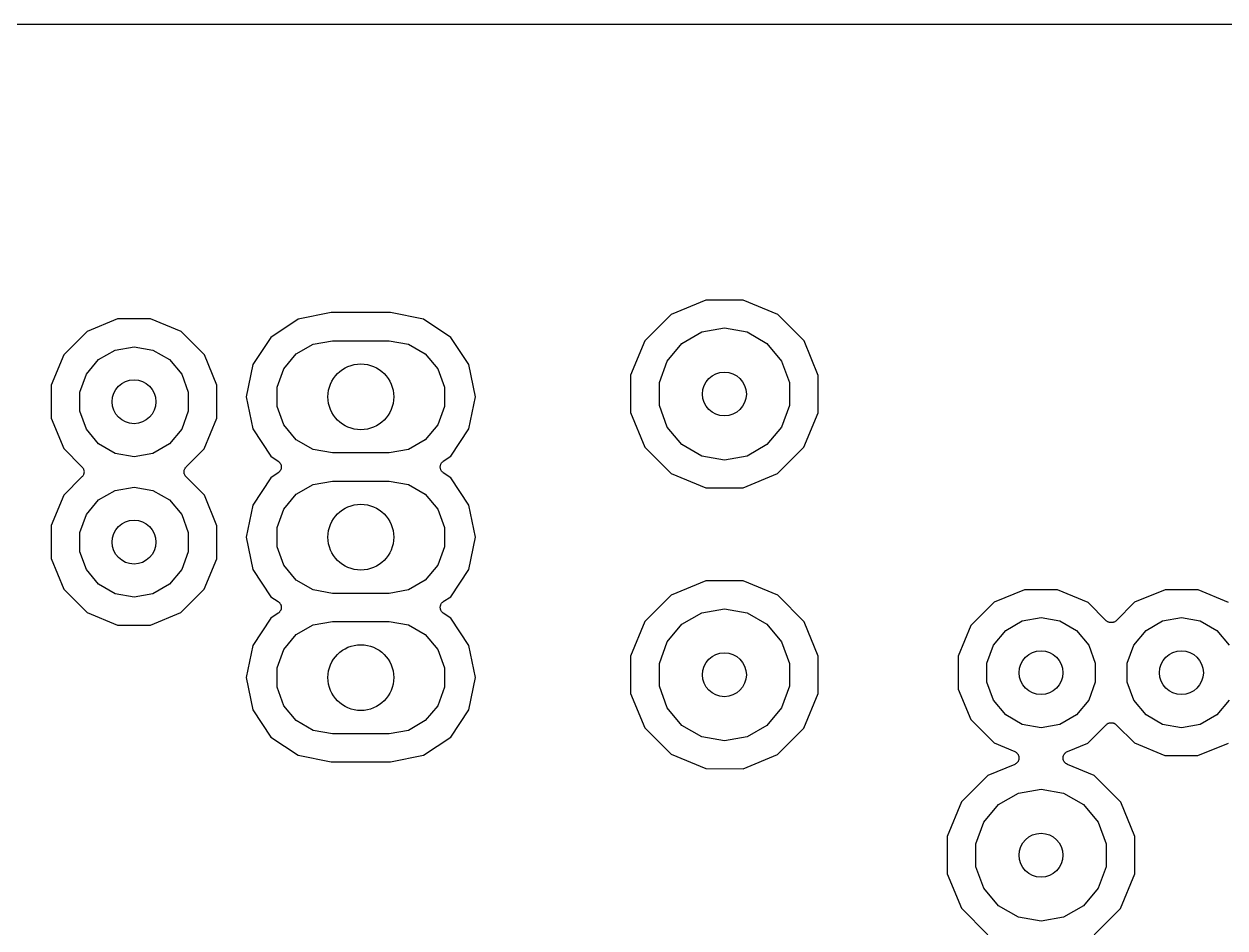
# Model space of a CAD drawing. Extents: x 74 to 224, y -146 to -46.
# Drawn here: x 116.6 to 138.33, y -113.33 to -96.98 of the extents above; entities that cross this region are included whole.
import ezdxf

# ---------------------------------------------------------------- set-up
doc = ezdxf.new("R2010")
doc.units = 0
doc.header["$MEASUREMENT"] = 0
doc.layers.add('BLACK', color=7, linetype='CONTINUOUS')

msp = doc.modelspace()

# ---------------------------------------------------------------- linework, layer by layer
at = {"layer": 'Black'}
for p, q in [((74.37, -96.976), (140.423, -96.976)), ((128.937, -101.971), (128.312, -102.229)), ((129.613, -101.972), (128.937, -101.971)), ((130.237, -102.231), (129.613, -101.972)), ((118.296, -102.309), (117.744, -102.537)), ((118.892, -102.31), (118.296, -102.309)), ((119.443, -102.539), (118.892, -102.31)), ((121.562, -102.315), (121.069, -102.645)), ((122.157, -102.197), (121.562, -102.315)), ((123.232, -102.197), (122.157, -102.197)), ((123.827, -102.315), (123.232, -102.197)), ((124.321, -102.645), (123.827, -102.315)), ((128.312, -102.229), (127.834, -102.707)), ((130.714, -102.709), (130.237, -102.231)), ((117.744, -102.537), (117.322, -102.959)), ((119.865, -102.961), (119.443, -102.539)), ((128.865, -102.547), (129.273, -102.475)), ((129.273, -102.475), (129.682, -102.547)), ((121.069, -102.645), (120.739, -103.139)), ((121.833, -102.766), (122.181, -102.705)), ((122.181, -102.705), (123.209, -102.705)), ((123.209, -102.705), (123.556, -102.766)), ((124.651, -103.139), (124.321, -102.645)), ((127.834, -102.707), (127.575, -103.331)), ((128.238, -103.073), (128.505, -102.755)), ((128.505, -102.755), (128.865, -102.547)), ((129.682, -102.547), (130.042, -102.755)), ((130.042, -102.755), (130.308, -103.073)), ((130.972, -103.334), (130.714, -102.709)), ((117.322, -102.959), (117.093, -103.51)), ((117.952, -103.047), (118.252, -102.874)), ((118.252, -102.874), (118.593, -102.814)), ((118.593, -102.814), (118.933, -102.874)), ((118.933, -102.874), (119.233, -103.047)), ((120.093, -103.513), (119.865, -102.961)), ((121.301, -103.213), (121.528, -102.943)), ((121.528, -102.943), (121.833, -102.766)), ((123.556, -102.766), (123.862, -102.943)), ((123.862, -102.943), (124.088, -103.213)), ((117.73, -103.312), (117.952, -103.047)), ((119.233, -103.047), (119.455, -103.312)), ((120.739, -103.139), (120.623, -103.721)), ((124.767, -103.721), (124.651, -103.139)), ((128.096, -103.463), (128.238, -103.073)), ((130.308, -103.073), (130.45, -103.463)), ((117.612, -103.637), (117.73, -103.312)), ((119.455, -103.312), (119.573, -103.637)), ((121.18, -103.544), (121.301, -103.213)), ((124.088, -103.213), (124.209, -103.544)), ((127.575, -103.331), (127.574, -104.006)), ((130.972, -104.009), (130.972, -103.334)), ((117.093, -103.51), (117.092, -104.107)), ((120.093, -104.11), (120.093, -103.513)), ((121.18, -103.897), (121.18, -103.544)), ((124.209, -103.544), (124.209, -103.897)), ((128.096, -103.878), (128.096, -103.463)), ((130.45, -103.463), (130.45, -103.878)), ((117.612, -103.983), (117.612, -103.637)), ((119.573, -103.637), (119.573, -103.983)), ((120.623, -103.721), (120.739, -104.303)), ((124.651, -104.303), (124.767, -103.721)), ((117.73, -104.308), (117.612, -103.983)), ((119.573, -103.983), (119.455, -104.308)), ((121.301, -104.229), (121.18, -103.897)), ((124.209, -103.897), (124.088, -104.229)), ((127.574, -104.006), (127.832, -104.631)), ((128.238, -104.268), (128.096, -103.878)), ((130.45, -103.878), (130.308, -104.268)), ((130.712, -104.634), (130.972, -104.009)), ((117.092, -104.107), (117.32, -104.658)), ((119.864, -104.661), (120.093, -104.11)), ((121.528, -104.499), (121.301, -104.229)), ((124.088, -104.229), (123.862, -104.499)), ((128.505, -104.586), (128.238, -104.268)), ((130.308, -104.268), (130.042, -104.586)), ((117.952, -104.573), (117.73, -104.308)), ((119.455, -104.308), (119.233, -104.573)), ((120.739, -104.303), (121.069, -104.797)), ((121.833, -104.676), (121.528, -104.499)), ((123.862, -104.499), (123.556, -104.676)), ((124.321, -104.797), (124.651, -104.303)), ((117.32, -104.658), (117.651, -104.99)), ((118.252, -104.746), (117.952, -104.573)), ((119.233, -104.573), (118.933, -104.746)), ((119.534, -104.99), (119.864, -104.661)), ((122.181, -104.737), (121.833, -104.676)), ((123.556, -104.676), (123.209, -104.737)), ((127.832, -104.631), (128.31, -105.109)), ((128.865, -104.793), (128.505, -104.586)), ((130.042, -104.586), (129.682, -104.793)), ((130.234, -105.111), (130.712, -104.634)), ((118.593, -104.806), (118.252, -104.746)), ((118.933, -104.746), (118.593, -104.806)), ((121.069, -104.797), (121.201, -104.885)), ((121.201, -104.885), (121.211, -104.895)), ((121.211, -104.895), (121.222, -104.903)), ((121.222, -104.903), (121.227, -104.91)), ((121.227, -104.91), (121.233, -104.916)), ((121.233, -104.916), (121.239, -104.928)), ((121.239, -104.928), (121.247, -104.94)), ((123.209, -104.737), (122.181, -104.737)), ((124.143, -104.94), (124.15, -104.928)), ((124.15, -104.928), (124.157, -104.916)), ((124.157, -104.916), (124.163, -104.91)), ((124.163, -104.91), (124.167, -104.903)), ((124.167, -104.903), (124.178, -104.895)), ((124.178, -104.895), (124.188, -104.885)), ((124.188, -104.885), (124.321, -104.797)), ((129.273, -104.865), (128.865, -104.793)), ((129.682, -104.793), (129.273, -104.865)), ((117.651, -104.99), (117.658, -104.999)), ((117.658, -104.999), (117.666, -105.007)), ((117.665, -105.153), (117.658, -105.161)), ((117.67, -105.143), (117.665, -105.153)), ((117.666, -105.007), (117.67, -105.017)), ((117.67, -105.017), (117.677, -105.026)), ((117.676, -105.134), (117.67, -105.143)), ((117.679, -105.123), (117.676, -105.134)), ((117.677, -105.026), (117.679, -105.037)), ((117.679, -105.037), (117.684, -105.047)), ((117.684, -105.113), (117.679, -105.123)), ((117.684, -105.047), (117.685, -105.058)), ((117.685, -105.102), (117.684, -105.113)), ((117.685, -105.058), (117.688, -105.069)), ((117.688, -105.091), (117.685, -105.102)), ((117.688, -105.069), (117.687, -105.08)), ((117.687, -105.08), (117.688, -105.091)), ((119.497, -105.068), (119.5, -105.058)), ((119.498, -105.079), (119.497, -105.068)), ((119.497, -105.091), (119.498, -105.079)), ((119.5, -105.101), (119.497, -105.091)), ((119.5, -105.058), (119.501, -105.047)), ((119.501, -105.112), (119.5, -105.101)), ((119.501, -105.047), (119.506, -105.037)), ((119.506, -105.122), (119.501, -105.112)), ((119.506, -105.037), (119.509, -105.026)), ((119.509, -105.133), (119.506, -105.122)), ((119.509, -105.026), (119.515, -105.017)), ((119.515, -105.142), (119.509, -105.133)), ((119.515, -105.017), (119.52, -105.007)), ((119.52, -105.152), (119.515, -105.142)), ((119.52, -105.007), (119.528, -104.999)), ((119.528, -105.16), (119.52, -105.152)), ((119.528, -104.999), (119.534, -104.99)), ((121.201, -105.096), (121.069, -105.185)), ((121.211, -105.087), (121.201, -105.096)), ((121.222, -105.079), (121.211, -105.087)), ((121.227, -105.072), (121.222, -105.079)), ((121.233, -105.066), (121.227, -105.072)), ((121.239, -105.054), (121.233, -105.066)), ((121.247, -105.042), (121.239, -105.054)), ((121.247, -104.94), (121.249, -104.948)), ((121.249, -105.034), (121.247, -105.042)), ((121.249, -104.948), (121.252, -104.955)), ((121.252, -105.026), (121.249, -105.034)), ((121.252, -104.955), (121.254, -104.969)), ((121.254, -105.013), (121.252, -105.026)), ((121.254, -104.969), (121.257, -104.983)), ((121.257, -104.999), (121.254, -105.013)), ((121.257, -104.983), (121.256, -104.991)), ((121.256, -104.991), (121.257, -104.999)), ((124.132, -104.983), (124.135, -104.969)), ((124.133, -104.991), (124.132, -104.983)), ((124.132, -104.999), (124.133, -104.991)), ((124.135, -105.013), (124.132, -104.999)), ((124.135, -104.969), (124.137, -104.955)), ((124.137, -105.026), (124.135, -105.013)), ((124.137, -104.955), (124.141, -104.948)), ((124.141, -105.034), (124.137, -105.026)), ((124.141, -104.948), (124.143, -104.94)), ((124.143, -105.042), (124.141, -105.034)), ((124.15, -105.054), (124.143, -105.042)), ((124.157, -105.066), (124.15, -105.054)), ((124.163, -105.072), (124.157, -105.066)), ((124.167, -105.079), (124.163, -105.072)), ((124.178, -105.087), (124.167, -105.079)), ((124.188, -105.096), (124.178, -105.087)), ((124.321, -105.185), (124.188, -105.096)), ((128.31, -105.109), (128.934, -105.368)), ((129.61, -105.369), (130.234, -105.111)), ((117.651, -105.17), (117.322, -105.499)), ((117.658, -105.161), (117.651, -105.17)), ((118.252, -105.414), (118.593, -105.354)), ((118.593, -105.354), (118.933, -105.414)), ((119.534, -105.169), (119.528, -105.16)), ((119.865, -105.501), (119.534, -105.169)), ((121.069, -105.185), (120.739, -105.679)), ((121.528, -105.483), (121.833, -105.306)), ((121.833, -105.306), (122.181, -105.245)), ((122.181, -105.245), (123.209, -105.245)), ((123.209, -105.245), (123.556, -105.306)), ((123.556, -105.306), (123.862, -105.483)), ((124.651, -105.679), (124.321, -105.185)), ((128.934, -105.368), (129.61, -105.369)), ((117.322, -105.499), (117.093, -106.05)), ((117.73, -105.852), (117.952, -105.587)), ((117.952, -105.587), (118.252, -105.414)), ((118.933, -105.414), (119.233, -105.587)), ((119.233, -105.587), (119.455, -105.852)), ((120.093, -106.053), (119.865, -105.501)), ((121.301, -105.753), (121.528, -105.483)), ((123.862, -105.483), (124.088, -105.753)), ((120.739, -105.679), (120.623, -106.261)), ((121.18, -106.084), (121.301, -105.753)), ((124.088, -105.753), (124.209, -106.084)), ((124.767, -106.261), (124.651, -105.679)), ((117.612, -106.177), (117.73, -105.852)), ((119.455, -105.852), (119.573, -106.177)), ((117.093, -106.05), (117.092, -106.647)), ((117.612, -106.523), (117.612, -106.177)), ((119.573, -106.177), (119.573, -106.523)), ((120.093, -106.65), (120.093, -106.053)), ((121.18, -106.437), (121.18, -106.084)), ((124.209, -106.084), (124.209, -106.437)), ((120.623, -106.261), (120.739, -106.843)), ((121.301, -106.769), (121.18, -106.437)), ((124.209, -106.437), (124.088, -106.769)), ((124.651, -106.843), (124.767, -106.261)), ((117.092, -106.647), (117.32, -107.198)), ((117.73, -106.848), (117.612, -106.523)), ((119.573, -106.523), (119.455, -106.848)), ((119.864, -107.201), (120.093, -106.65)), ((117.952, -107.113), (117.73, -106.848)), ((119.455, -106.848), (119.233, -107.113)), ((120.739, -106.843), (121.069, -107.337)), ((121.528, -107.039), (121.301, -106.769)), ((124.088, -106.769), (123.862, -107.039)), ((124.321, -107.337), (124.651, -106.843)), ((121.833, -107.216), (121.528, -107.039)), ((123.862, -107.039), (123.556, -107.216)), ((128.937, -107.051), (128.312, -107.309)), ((129.613, -107.052), (128.937, -107.051)), ((130.237, -107.311), (129.613, -107.052)), ((117.32, -107.198), (117.742, -107.621)), ((118.252, -107.286), (117.952, -107.113)), ((118.593, -107.346), (118.252, -107.286)), ((118.933, -107.286), (118.593, -107.346)), ((119.233, -107.113), (118.933, -107.286)), ((119.441, -107.622), (119.864, -107.201)), ((122.181, -107.277), (121.833, -107.216)), ((123.209, -107.277), (122.181, -107.277)), ((123.556, -107.216), (123.209, -107.277)), ((128.312, -107.309), (127.834, -107.787)), ((130.714, -107.789), (130.237, -107.311)), ((134.704, -107.212), (134.152, -107.439)), ((135.301, -107.212), (134.704, -107.212)), ((135.852, -107.441), (135.301, -107.212)), ((137.244, -107.212), (136.692, -107.439)), ((137.841, -107.212), (137.244, -107.212)), ((138.392, -107.441), (137.841, -107.212)), ((121.069, -107.337), (121.201, -107.425)), ((121.201, -107.425), (121.211, -107.435)), ((121.211, -107.435), (121.222, -107.443)), ((121.222, -107.443), (121.227, -107.45)), ((121.227, -107.45), (121.233, -107.456)), ((121.233, -107.456), (121.239, -107.468)), ((121.239, -107.468), (121.247, -107.48)), ((121.247, -107.48), (121.249, -107.488)), ((121.249, -107.488), (121.252, -107.495)), ((121.252, -107.495), (121.254, -107.509)), ((121.254, -107.509), (121.257, -107.523)), ((121.257, -107.539), (121.254, -107.553)), ((121.257, -107.523), (121.256, -107.531)), ((121.256, -107.531), (121.257, -107.539)), ((124.132, -107.523), (124.135, -107.509)), ((124.133, -107.531), (124.132, -107.523)), ((124.132, -107.539), (124.133, -107.531)), ((124.135, -107.553), (124.132, -107.539)), ((124.135, -107.509), (124.137, -107.495)), ((124.137, -107.495), (124.141, -107.488)), ((124.141, -107.488), (124.143, -107.48)), ((124.143, -107.48), (124.15, -107.468)), ((124.15, -107.468), (124.157, -107.456)), ((124.157, -107.456), (124.163, -107.45)), ((124.163, -107.45), (124.167, -107.443)), ((124.167, -107.443), (124.178, -107.435)), ((124.178, -107.435), (124.188, -107.425)), ((124.188, -107.425), (124.321, -107.337)), ((134.152, -107.439), (133.73, -107.861)), ((136.181, -107.771), (135.852, -107.441)), ((136.692, -107.439), (136.361, -107.771)), ((117.742, -107.621), (118.293, -107.85)), ((118.89, -107.85), (119.441, -107.622)), ((121.069, -107.725), (120.739, -108.219)), ((121.201, -107.636), (121.069, -107.725)), ((121.211, -107.627), (121.201, -107.636)), ((121.222, -107.619), (121.211, -107.627)), ((121.227, -107.612), (121.222, -107.619)), ((121.233, -107.606), (121.227, -107.612)), ((121.239, -107.594), (121.233, -107.606)), ((121.247, -107.582), (121.239, -107.594)), ((121.249, -107.574), (121.247, -107.582)), ((121.252, -107.566), (121.249, -107.574)), ((121.254, -107.553), (121.252, -107.566)), ((124.137, -107.566), (124.135, -107.553)), ((124.141, -107.574), (124.137, -107.566)), ((124.143, -107.582), (124.141, -107.574)), ((124.15, -107.594), (124.143, -107.582)), ((124.157, -107.606), (124.15, -107.594)), ((124.163, -107.612), (124.157, -107.606)), ((124.167, -107.619), (124.163, -107.612)), ((124.178, -107.627), (124.167, -107.619)), ((124.188, -107.636), (124.178, -107.627)), ((124.321, -107.725), (124.188, -107.636)), ((124.651, -108.219), (124.321, -107.725)), ((128.505, -107.835), (128.865, -107.627)), ((128.865, -107.627), (129.273, -107.555)), ((129.273, -107.555), (129.682, -107.627)), ((129.682, -107.627), (130.042, -107.835)), ((134.66, -107.776), (135.001, -107.716)), ((135.001, -107.716), (135.342, -107.776)), ((137.2, -107.776), (137.541, -107.716)), ((137.541, -107.716), (137.882, -107.776)), ((118.293, -107.85), (118.89, -107.85)), ((121.528, -108.023), (121.833, -107.846)), ((121.833, -107.846), (122.181, -107.785)), ((122.181, -107.785), (123.209, -107.785)), ((123.209, -107.785), (123.556, -107.846)), ((123.556, -107.846), (123.862, -108.023)), ((127.834, -107.787), (127.575, -108.411)), ((128.238, -108.153), (128.505, -107.835)), ((130.042, -107.835), (130.308, -108.153)), ((130.972, -108.414), (130.714, -107.789)), ((133.73, -107.861), (133.501, -108.412)), ((134.138, -108.214), (134.361, -107.949)), ((134.361, -107.949), (134.66, -107.776)), ((135.342, -107.776), (135.641, -107.949)), ((135.641, -107.949), (135.864, -108.214)), ((136.19, -107.777), (136.181, -107.771)), ((136.198, -107.785), (136.19, -107.777)), ((136.208, -107.789), (136.198, -107.785)), ((136.217, -107.796), (136.208, -107.789)), ((136.228, -107.799), (136.217, -107.796)), ((136.238, -107.803), (136.228, -107.799)), ((136.249, -107.804), (136.238, -107.803)), ((136.26, -107.807), (136.249, -107.804)), ((136.271, -107.806), (136.26, -107.807)), ((136.282, -107.807), (136.271, -107.806)), ((136.292, -107.804), (136.282, -107.807)), ((136.304, -107.804), (136.292, -107.804)), ((136.314, -107.799), (136.304, -107.804)), ((136.324, -107.796), (136.314, -107.799)), ((136.333, -107.79), (136.324, -107.796)), ((136.344, -107.785), (136.333, -107.79)), ((136.351, -107.777), (136.344, -107.785)), ((136.361, -107.771), (136.351, -107.777)), ((136.678, -108.214), (136.901, -107.949)), ((136.901, -107.949), (137.2, -107.776)), ((137.882, -107.776), (138.181, -107.949)), ((138.181, -107.949), (138.404, -108.214)), ((121.301, -108.293), (121.528, -108.023)), ((123.862, -108.023), (124.088, -108.293)), ((128.096, -108.543), (128.238, -108.153)), ((130.308, -108.153), (130.45, -108.543)), ((120.739, -108.219), (120.623, -108.801)), ((121.18, -108.624), (121.301, -108.293)), ((124.088, -108.293), (124.209, -108.624)), ((124.767, -108.801), (124.651, -108.219)), ((127.575, -108.411), (127.574, -109.086)), ((133.501, -108.412), (133.501, -109.009)), ((134.02, -108.539), (134.138, -108.214)), ((135.864, -108.214), (135.982, -108.539)), ((136.56, -108.539), (136.678, -108.214)), ((121.18, -108.977), (121.18, -108.624)), ((124.209, -108.624), (124.209, -108.977)), ((128.096, -108.958), (128.096, -108.543)), ((130.45, -108.543), (130.45, -108.958)), ((130.972, -109.089), (130.972, -108.414)), ((134.02, -108.885), (134.02, -108.539)), ((135.982, -108.539), (135.982, -108.885)), ((136.56, -108.885), (136.56, -108.539)), ((120.623, -108.801), (120.739, -109.383)), ((124.651, -109.383), (124.767, -108.801)), ((121.301, -109.309), (121.18, -108.977)), ((124.209, -108.977), (124.088, -109.309)), ((128.238, -109.348), (128.096, -108.958)), ((130.45, -108.958), (130.308, -109.348)), ((133.501, -109.009), (133.728, -109.561)), ((134.138, -109.21), (134.02, -108.885)), ((135.982, -108.885), (135.864, -109.21)), ((136.678, -109.21), (136.56, -108.885)), ((127.574, -109.086), (127.832, -109.711)), ((130.712, -109.714), (130.972, -109.089)), ((134.361, -109.475), (134.138, -109.21)), ((135.864, -109.21), (135.641, -109.475)), ((136.901, -109.475), (136.678, -109.21)), ((138.404, -109.21), (138.181, -109.475)), ((120.739, -109.383), (121.069, -109.877)), ((121.528, -109.579), (121.301, -109.309)), ((124.088, -109.309), (123.862, -109.579)), ((124.321, -109.877), (124.651, -109.383)), ((128.505, -109.666), (128.238, -109.348)), ((130.308, -109.348), (130.042, -109.666)), ((134.66, -109.648), (134.361, -109.475)), ((135.641, -109.475), (135.342, -109.648)), ((137.2, -109.648), (136.901, -109.475)), ((138.181, -109.475), (137.882, -109.648)), ((121.833, -109.756), (121.528, -109.579)), ((123.862, -109.579), (123.556, -109.756)), ((127.832, -109.711), (128.31, -110.189)), ((128.865, -109.873), (128.505, -109.666)), ((130.042, -109.666), (129.682, -109.873)), ((130.234, -110.191), (130.712, -109.714)), ((133.728, -109.561), (134.15, -109.983)), ((135.001, -109.708), (134.66, -109.648)), ((135.342, -109.648), (135.001, -109.708)), ((135.85, -109.985), (136.181, -109.653)), ((136.181, -109.653), (136.191, -109.647)), ((136.191, -109.647), (136.198, -109.639)), ((136.198, -109.639), (136.209, -109.634)), ((136.209, -109.634), (136.218, -109.628)), ((136.218, -109.628), (136.228, -109.625)), ((136.228, -109.625), (136.238, -109.62)), ((136.238, -109.62), (136.25, -109.62)), ((136.25, -109.62), (136.26, -109.617)), ((136.26, -109.617), (136.271, -109.618)), ((136.271, -109.618), (136.282, -109.617)), ((136.282, -109.617), (136.293, -109.62)), ((136.293, -109.62), (136.304, -109.621)), ((136.304, -109.621), (136.314, -109.625)), ((136.314, -109.625), (136.325, -109.628)), ((136.325, -109.628), (136.334, -109.635)), ((136.334, -109.635), (136.344, -109.639)), ((136.344, -109.639), (136.352, -109.647)), ((136.352, -109.647), (136.361, -109.653)), ((136.361, -109.653), (136.69, -109.983)), ((137.541, -109.708), (137.2, -109.648)), ((137.882, -109.648), (137.541, -109.708)), ((121.069, -109.877), (121.562, -110.207)), ((122.181, -109.817), (121.833, -109.756)), ((123.209, -109.817), (122.181, -109.817)), ((123.556, -109.756), (123.209, -109.817)), ((123.827, -110.207), (124.321, -109.877)), ((129.273, -109.945), (128.865, -109.873)), ((129.682, -109.873), (129.273, -109.945)), ((134.15, -109.983), (134.524, -110.138)), ((134.524, -110.138), (134.538, -110.147)), ((134.538, -110.147), (134.553, -110.155)), ((135.449, -110.155), (135.464, -110.147)), ((135.464, -110.147), (135.478, -110.138)), ((135.478, -110.138), (135.85, -109.985)), ((136.69, -109.983), (137.241, -110.212)), ((137.838, -110.212), (138.39, -109.985)), ((121.562, -110.207), (122.157, -110.325)), ((122.157, -110.325), (123.232, -110.325)), ((123.232, -110.325), (123.827, -110.207)), ((128.31, -110.189), (128.934, -110.448)), ((129.61, -110.449), (130.234, -110.191)), ((134.538, -110.364), (134.524, -110.373)), ((134.553, -110.357), (134.538, -110.364)), ((134.553, -110.155), (134.557, -110.159)), ((134.557, -110.352), (134.553, -110.357)), ((134.557, -110.159), (134.562, -110.162)), ((134.561, -110.349), (134.557, -110.352)), ((134.571, -110.336), (134.561, -110.349)), ((134.562, -110.162), (134.572, -110.175)), ((134.583, -110.324), (134.571, -110.336)), ((134.572, -110.175), (134.583, -110.188)), ((134.583, -110.188), (134.585, -110.193)), ((134.585, -110.319), (134.583, -110.324)), ((134.585, -110.193), (134.588, -110.197)), ((134.588, -110.314), (134.585, -110.319)), ((134.588, -110.197), (134.593, -110.213)), ((134.593, -110.299), (134.588, -110.314)), ((134.593, -110.213), (134.6, -110.228)), ((134.6, -110.283), (134.593, -110.299)), ((134.6, -110.228), (134.6, -110.234)), ((134.6, -110.234), (134.602, -110.239)), ((134.602, -110.272), (134.6, -110.278)), ((134.6, -110.278), (134.6, -110.283)), ((134.602, -110.239), (134.601, -110.256)), ((134.601, -110.256), (134.602, -110.272)), ((135.401, -110.239), (135.402, -110.233)), ((135.401, -110.255), (135.401, -110.239)), ((135.401, -110.272), (135.401, -110.255)), ((135.402, -110.277), (135.401, -110.272)), ((135.402, -110.233), (135.403, -110.228)), ((135.403, -110.283), (135.402, -110.277)), ((135.403, -110.228), (135.409, -110.213)), ((135.409, -110.298), (135.403, -110.283)), ((135.409, -110.213), (135.414, -110.197)), ((135.414, -110.314), (135.409, -110.298)), ((135.414, -110.197), (135.417, -110.192)), ((135.417, -110.318), (135.414, -110.314)), ((135.417, -110.192), (135.419, -110.187)), ((135.419, -110.324), (135.417, -110.318)), ((135.419, -110.187), (135.431, -110.175)), ((135.431, -110.336), (135.419, -110.324)), ((135.431, -110.175), (135.441, -110.162)), ((135.441, -110.349), (135.431, -110.336)), ((135.441, -110.162), (135.446, -110.159)), ((135.445, -110.352), (135.441, -110.349)), ((135.449, -110.356), (135.445, -110.352)), ((135.446, -110.159), (135.449, -110.155)), ((135.464, -110.364), (135.449, -110.356)), ((135.478, -110.373), (135.464, -110.364)), ((137.241, -110.212), (137.838, -110.212)), ((128.934, -110.448), (129.61, -110.449)), ((134.04, -110.573), (133.562, -111.051)), ((134.524, -110.373), (134.04, -110.573)), ((135.964, -110.575), (135.478, -110.373)), ((136.442, -111.053), (135.964, -110.575)), ((134.233, -111.098), (134.592, -110.891)), ((134.592, -110.891), (135.001, -110.819)), ((135.001, -110.819), (135.41, -110.891)), ((135.41, -110.891), (135.769, -111.098)), ((133.562, -111.051), (133.303, -111.675)), ((133.966, -111.416), (134.233, -111.098)), ((135.769, -111.098), (136.036, -111.416)), ((136.7, -111.678), (136.442, -111.053)), ((133.824, -111.806), (133.966, -111.416)), ((136.036, -111.416), (136.178, -111.806)), ((133.303, -111.675), (133.302, -112.35)), ((133.824, -112.222), (133.824, -111.806)), ((136.178, -111.806), (136.178, -112.222)), ((136.699, -112.353), (136.7, -111.678)), ((133.966, -112.612), (133.824, -112.222)), ((136.178, -112.222), (136.036, -112.612)), ((133.302, -112.35), (133.56, -112.975)), ((136.44, -112.977), (136.699, -112.353)), ((134.233, -112.93), (133.966, -112.612)), ((136.036, -112.612), (135.769, -112.93)), ((133.56, -112.975), (134.038, -113.453)), ((134.592, -113.137), (134.233, -112.93)), ((135.769, -112.93), (135.41, -113.137)), ((135.001, -113.209), (134.592, -113.137)), ((135.41, -113.137), (135.001, -113.209)), ((135.962, -113.455), (136.44, -112.977))]:
    msp.add_line(p, q, dxfattribs=at)
for centre, radius in [((122.695, -103.721), 0.5953), ((118.593, -103.81), 0.3969), ((129.273, -103.67), 0.3969), ((122.695, -106.261), 0.5953), ((118.593, -106.35), 0.3969), ((122.695, -108.801), 0.5953), ((129.273, -108.75), 0.3969), ((135.001, -108.712), 0.3969), ((137.541, -108.712), 0.3969), ((135.001, -112.014), 0.3969)]:
    msp.add_circle(centre, radius, dxfattribs=at)

doc.saveas('drawing.dxf')
